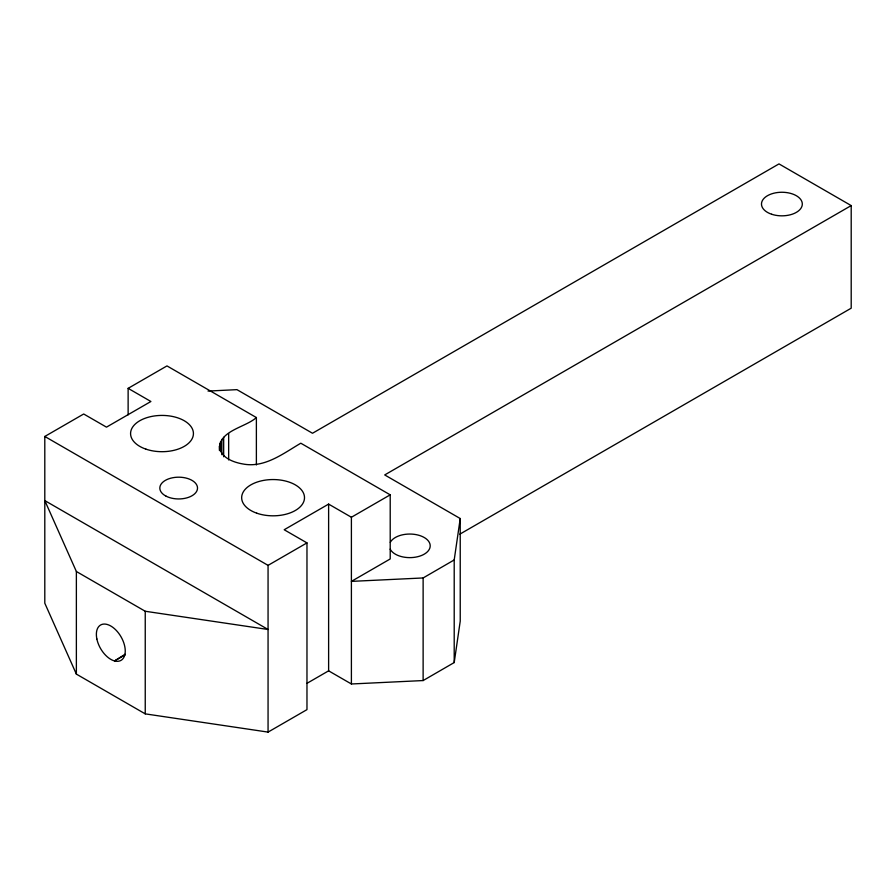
<?xml version="1.0" encoding="UTF-8"?>
<svg xmlns="http://www.w3.org/2000/svg" width="896" height="896" viewBox="0 0 896 896"><rect width="100%" height="100%" fill="white"/><g stroke="black" fill="none" stroke-linecap="round" stroke-linejoin="round"><path stroke-width="1.34" d="M219.453 450.554C217.437 430.651 245.381 427.661 256.379 417.547L256.379 464.946M307.014 683.312L328.619 670.835L351.4 683.984L423.125 680.557L454.205 662.558L454.205 559.944L460.23 518.538L384.709 474.936L851.2 205.587L778.994 163.901L312.502 433.261L236.958 389.648L208.029 391.07M454.205 662.558L460.23 621.141L460.23 518.538M125.07 654.259L114.542 660.946L125.328 654.73M219.453 446.376C220.382 457.542 233.173 462.269 242.726 463.938C264.477 468.339 283.282 453.443 300.81 443.206L390.208 494.838L390.208 558.958L351.4 581.381L423.125 577.954L454.205 559.944M390.208 494.838L351.4 517.25L328.619 504.101L284.189 529.749L306.97 542.898L306.97 709.632L268.061 732.099L145.242 713.866L76.373 674.117L44.8 603.198L44.8 436.464L83.698 413.997L106.478 427.146L150.909 401.498L128.128 388.349L128.128 414.837M128.128 388.349L166.981 365.915L256.379 417.547M268.061 732.099L268.061 565.365L306.97 542.898M459.827 534.173L851.2 308.19L851.2 205.587M76.373 571.502L145.242 611.262L268.061 629.485L44.8 500.595L76.373 571.502L76.373 674.117M44.8 436.464L268.061 565.365M423.125 577.954L423.125 680.557M351.4 517.25L351.4 683.984M328.619 504.101L328.619 670.835M228.659 433.552L228.659 459.95M223.664 437.304L223.664 456.758M221.85 439.443L221.85 454.72M220.528 441.683L220.528 451.416M219.722 444.013L219.722 449.568M145.242 611.262L145.242 713.866M390.275 542.349A20.418 11.794 0 0 1 421.792 536.301A20.418 11.794 0 0 1 421.557 555.475A20.418 11.794 0 0 1 390.197 549.158M771.68 214.256A20.418 11.794 0 0 0 802.312 204.053A20.418 11.794 0 0 0 771.68 193.838A20.418 11.794 0 0 0 771.68 214.256M145.936 449.142A31.416 18.133 0 0 0 193.424 433.81A31.416 18.133 0 0 0 146.675 417.726A31.416 18.133 0 0 0 145.936 449.142M256.771 513.184A31.416 18.133 0 0 0 304.494 498.098A31.416 18.133 0 0 0 257.992 481.779A31.416 18.133 0 0 0 256.771 513.184M96.858 638.949A20.418 11.794 60 0 0 121.016 660.374A20.418 11.794 60 0 0 114.542 628.734A20.418 11.794 60 0 0 96.858 638.949M166.13 496.194A18.85 10.886 0 0 0 197.131 490.269A18.85 10.886 0 0 0 172.749 477.736A18.85 10.886 0 0 0 166.13 496.194"/></g></svg>
